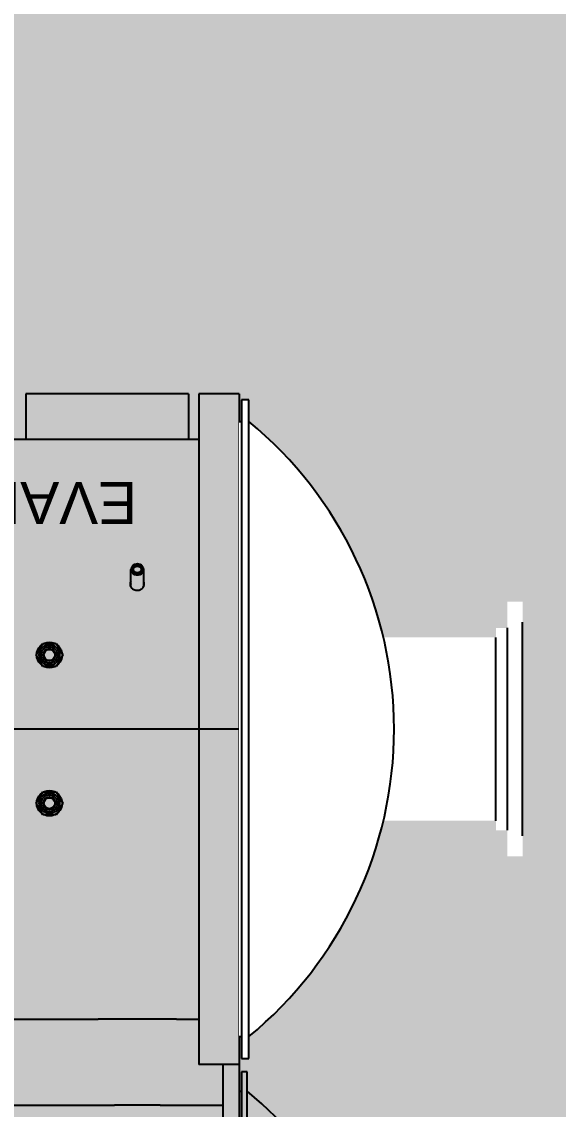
# Model space of a CAD drawing. Extents: x -18489 to 27370, y -8745 to 11880.
# Drawn here: x -16578.4 to -16444.6, y 2060.6 to 2331.6 of the extents above; entities that cross this region are included whole.
import ezdxf

# ---------------------------------------------------------------- set-up
doc = ezdxf.new("R2010")
doc.units = 0
doc.header["$LTSCALE"] = 100
for name, color, linetype in [('188K-SM-03-F10-MECH-EQ-Y2257103$0$0 Xref', 8, 'Continuous'), ('188K-SM-03-F10-MECH-EQ-Y2257103$0$M-EQU-FOUNDATION', 8, 'Continuous'), ('188K-SM-03-F10-MECH-EQ-Y2257103$0$Micron CUP L10 HVAC EQU$0$M-MECH-EQU', 136, 'Continuous'), ('188K-SM-03-F10-MECH-EQ-Y2257103$0$Micron CUP L10 HVAC EQU$0$M-PHASE1 AREA', 252, 'Continuous')]:
    doc.layers.add(name, color=color, linetype=linetype)
doc.styles.add('188K-SM-03-F10-MECH-EQ-Y2257103$0$Micron CUP L10 HVAC EQU$0$Standard', font='arial.ttf')
pattern_1 = [(50, (4473.52, 709.2), (54.6554, -4.78173), [5.715, -62.865]), (355, (4473.52, 709.2), (-10.57303, 57.31705), [4.572, -50.29218]), (100.45144, (4478.076, 708.8), (44.08237, 52.53533), [4.857, -53.42707]), (46.1842, (4473.52, 724.44), (81.32371, -12.6127), [8.5725, -94.2975]), (96.63556, (4480.3, 723.39), (71.22124, 74.22784), [7.2855, -80.14068]), (351.18415, (4473.52, 724.44), (71.22124, 74.22784), [6.858, -75.43792]), (21, (4481.14, 720.63), (45.48432, -30.67956), [5.715, -62.865]), (326, (4481.14, 720.63), (18.54061, 55.25639), [4.572, -50.292]), (71.45144, (4484.93, 718.07), (64.02493, 24.57683), [4.857, -53.42698]), (37.5, (4473.521, 709.2), (0.926581, 25.366512), [0, -49.6824, 0, -51.054, 0, -50.4825]), (7.5, (4473.52, 709.2), (20.0459, 30.054172), [0, -29.1084, 0, -48.5394, 0, -19.2405]), (327.5, (4456.529, 709.2), (40.677179, -1.718623), [0, -19.05, 0, -59.436, 0, -78.867]), (317.5, (4448.91, 709.2), (44.438754, 7.62795), [0, -24.765, 0, -39.4716, 0, -56.007])]

# ---------------------------------------------------------------- blocks, each defined once
blk = doc.blocks.new('188K-SM-03-F10-MECH-EQ-Y2257103$0$Micron CUP L10 HVAC EQU$0$A$C0c53ceb0')
at = {"layer": '188K-SM-03-F10-MECH-EQ-Y2257103$0$Micron CUP L10 HVAC EQU$0$M-PHASE1 AREA'}
for p, q in [((-3936.5276, 13214.65005), (-4342.51661, 13214.65005)), ((-4342.51661, 13214.65005), (-4342.51661, 13101.81891)), ((-3936.5276, 13214.65005), (-3936.5276, 13101.81891)), ((-3911.15329, 13214.65005), (-3911.15329, 11543.4106)), ((-3810.45936, 13214.65005), (-3911.15329, 13214.65005)), ((-3810.45936, 13214.65005), (-3810.45936, 10096.93438)), ((-4459.35079, 13101.81891), (-3911.15329, 13101.81891)), ((-4080.05036, 12734.05633), (-4080.05036, 12776.87372)), ((-4048.33377, 12734.56884), (-4048.33377, 12776.87372)), ((-4316.7635, 12563.83564), (-4299.9415, 12592.38057)), ((-4299.9415, 12592.38057), (-4266.98066, 12592.38057)), ((-4266.98066, 12592.38057), (-4250.15866, 12563.83564)), ((-4299.9415, 12535.29071), (-4316.7635, 12563.83564)), ((-4250.15866, 12563.83564), (-4266.98066, 12535.29071)), ((-4266.98066, 12535.29071), (-4299.9415, 12535.29071)), ((-3683.5878, 12379.03032), (-8809.19869, 12379.03032)), ((-4316.7635, 12194.22501), (-4299.9415, 12222.76994)), ((-4299.9415, 12222.76994), (-4266.98066, 12222.76994)), ((-4266.98066, 12222.76994), (-4250.15866, 12194.22501)), ((-4299.9415, 12165.68008), (-4316.7635, 12194.22501)), ((-4250.15866, 12194.22501), (-4266.98066, 12165.68008)), ((-4266.98066, 12165.68008), (-4299.9415, 12165.68008)), ((-4719.45406, 11656.24174), (-4161.79129, 11656.24174)), ((-3966.59285, 11656.24174), (-4161.79129, 11656.24174)), ((-3966.59285, 11656.24174), (-3911.15329, 11656.24174)), ((-3810.45936, 11543.4106), (-3911.15329, 11543.4106)), ((-3851.0546, 11543.4106), (-3851.0546, 10096.93438)), ((-3790.13513, 11524.46145), (-3804.11637, 11524.46145)), ((-3804.11637, 11524.46145), (-3804.11637, 10115.88267)), ((-3790.13513, 10115.88267), (-3790.13513, 11524.46145)), ((-3810.45995, 11476.28832), (-3804.11637, 11476.28832)), ((-5416.77684, 11441.81762), (-4121.13209, 11441.81762)), ((-4007.25205, 11441.81762), (-4121.13209, 11441.81762)), ((-4007.25205, 11441.81762), (-3851.0546, 11441.81762))]:
    blk.add_line(p, q, dxfattribs=at)
for centre, radius in [((-4283.46108, 12563.83564), 31.71789), ((-4283.46108, 12563.83564), 25.37327), ((-4283.46108, 12563.83564), 20.61578), ((-4283.46108, 12563.83564), 15.85829), ((-4283.46108, 12563.83564), 13.67619), ((-4283.46108, 12194.22501), 31.71789), ((-4283.46108, 12194.22501), 25.37327), ((-4283.46108, 12194.22501), 20.61578), ((-4283.46108, 12194.22501), 15.85829), ((-4283.46108, 12194.22501), 13.67619)]:
    blk.add_circle(centre, radius, dxfattribs=at)
for centre, radius, start, end in [((-4067.36566, 12776.23938), 9.57644, 176.20888376, 177.5215235), ((-4061.01848, 12776.23938), 9.57644, 2.4784765, 3.79111624), ((-4068.93398, 12740.43715), 13.48888, 180.05324986, 193.29407331), ((-4060.72059, 12734.13856), 13.77524, 13.42363065, 25.60772121), ((-4060.44911, 12740.43715), 13.48888, 346.7059267, 359.94675014), ((-4068.11876, 12734.0582), 11.9316, 180.00897902, 186.9636012), ((-4061.43885, 12740.77841), 14.53898, 332.85224405, 334.66286979), ((-4061.01073, 12740.5859), 14.06966, 334.625343, 346.64234337), ((-4283.46108, 12563.83564), 30.4679, 129.92689214, 169.05142826), ((-4283.46108, 12563.83564), 30.4679, 69.65458536, 110.34541464), ((-4283.46108, 12563.83564), 30.4679, 10.94857173, 50.07310786), ((-4283.46108, 12563.83564), 30.4679, 190.96919943, 230.13638244), ((-4283.46108, 12563.83564), 30.4679, 309.86361756, 349.03080056), ((-4283.46108, 12563.83564), 30.4679, 249.62238986, 290.37761014), ((-4283.46108, 12194.22501), 30.4679, 69.62238986, 110.37761014), ((-4283.46108, 12194.22501), 30.4679, 129.86361756, 169.03080056), ((-4283.46108, 12194.22501), 30.4679, 10.96919944, 50.13638244), ((-4283.46108, 12194.22501), 30.4679, 190.94857173, 230.07310786), ((-4283.46108, 12194.22501), 30.4679, 309.92689214, 349.05142826), ((-4283.46108, 12194.22501), 30.4679, 249.65458536, 290.34541464), ((-4323.53241, 10820.17206), 845.57744, 309.10978441, 50.89021559)]:
    blk.add_arc(centre, radius, start, end, dxfattribs=at)
for points, knots in [([(-4048.33377, 12776.87372), (-4048.33377, 12777.77261), (-4048.54127, 12779.58793), (-4049.45936, 12782.19101), (-4050.94524, 12784.58412), (-4052.93744, 12786.67429), (-4055.35754, 12788.3848), (-4059.04637, 12790.08422), (-4064.19207, 12790.95839), (-4069.33777, 12790.08422), (-4073.0266, 12788.3848), (-4075.4467, 12786.67429), (-4077.43889, 12784.58412), (-4078.92478, 12782.19101), (-4079.84286, 12779.58793), (-4080.05036, 12777.77261), (-4080.05036, 12776.87372)], [0, 0, 0, 0, 0.0580893086, 0.1168913136, 0.1769958679, 0.238758498, 0.3022670214, 0.3673470518, 0.5, 0.6326529482, 0.6977329786, 0.761241502, 0.8230041321, 0.8831086864, 0.9419106914, 1, 1, 1, 1]), ([(-4080.05036, 12776.87372), (-4080.05036, 12775.97484), (-4079.84286, 12774.15951), (-4078.92478, 12771.55643), (-4077.43889, 12769.16332), (-4075.4467, 12767.07315), (-4073.0266, 12765.36264), (-4069.33777, 12763.66322), (-4064.19207, 12762.78905), (-4059.04637, 12763.66322), (-4055.35754, 12765.36264), (-4052.93744, 12767.07315), (-4050.94524, 12769.16332), (-4049.45936, 12771.55643), (-4048.54127, 12774.15951), (-4048.33377, 12775.97484), (-4048.33377, 12776.87372)], [0, 0, 0, 0, 0.0580893086, 0.1168913136, 0.1769958679, 0.238758498, 0.3022670214, 0.3673470518, 0.5, 0.6326529482, 0.6977329786, 0.761241502, 0.8230041321, 0.8831086864, 0.9419106914, 1, 1, 1, 1]), ([(-4064.19207, 12787.9156), (-4065.02424, 12787.9156), (-4066.68421, 12787.77485), (-4069.08153, 12787.14795), (-4071.29539, 12786.12855), (-4073.24069, 12784.75338), (-4074.84251, 12783.07286), (-4076.03717, 12781.14881), (-4076.7753, 12779.05592), (-4076.94214, 12777.5964), (-4076.94214, 12776.87372)], [0, 0, 0, 0, 0.1336453813, 0.2660251325, 0.3960593923, 0.5229513315, 0.6463553629, 0.7664463016, 0.8839385107, 1, 1, 1, 1]), ([(-4076.94214, 12776.87372), (-4076.94214, 12776.15104), (-4076.7753, 12774.69152), (-4076.03717, 12772.59863), (-4074.84251, 12770.67458), (-4073.24069, 12768.99406), (-4071.29539, 12767.61889), (-4069.08153, 12766.59949), (-4066.68421, 12765.97259), (-4065.02424, 12765.83184), (-4064.19207, 12765.83184)], [0, 0, 0, 0, 0.1160614893, 0.2335536984, 0.3536446371, 0.4770486685, 0.6039406077, 0.7339748675, 0.8663546187, 1, 1, 1, 1]), ([(-4076.92114, 12776.87256), (-4076.875, 12777.56894), (-4076.62659, 12778.96617), (-4075.80849, 12780.94948), (-4074.57537, 12782.76081), (-4072.97404, 12784.33516), (-4071.06315, 12785.61877), (-4068.91085, 12786.56789), (-4066.59394, 12787.15053), (-4064.99399, 12787.28127), (-4064.19207, 12787.28127)], [0, 0, 0, 0, 0.1159954181, 0.2336863383, 0.3540677851, 0.4777042844, 0.6046749321, 0.7346003294, 0.8667162812, 1, 1, 1, 1]), ([(-4064.19207, 12786.37743), (-4064.90832, 12786.37743), (-4066.33705, 12786.25628), (-4068.40041, 12785.71672), (-4070.30587, 12784.83932), (-4071.98018, 12783.65572), (-4073.35887, 12782.2093), (-4074.38711, 12780.55327), (-4075.02241, 12778.75193), (-4075.16601, 12777.49573), (-4075.16601, 12776.87372)], [0, 0, 0, 0, 0.1336453813, 0.2660251325, 0.3960593923, 0.5229513315, 0.6463553629, 0.7664463016, 0.8839385107, 1, 1, 1, 1]), ([(-4075.16601, 12776.87372), (-4075.16601, 12776.25171), (-4075.02241, 12774.99551), (-4074.38711, 12773.19417), (-4073.35887, 12771.53814), (-4071.98018, 12770.09172), (-4070.30587, 12768.90812), (-4068.40041, 12768.03072), (-4066.33705, 12767.49116), (-4064.90832, 12767.37001), (-4064.19207, 12767.37001)], [0, 0, 0, 0, 0.1160614893, 0.2335536984, 0.3536446371, 0.4770486685, 0.6039406077, 0.7339748675, 0.8663546187, 1, 1, 1, 1]), ([(-4064.19207, 12766.73568), (-4064.90831, 12766.73568), (-4066.33704, 12766.85683), (-4068.40041, 12767.39638), (-4070.30588, 12768.27378), (-4071.98019, 12769.45738), (-4073.35887, 12770.90381), (-4074.38709, 12772.55984), (-4075.02238, 12774.36118), (-4075.16597, 12775.61738), (-4075.16597, 12776.23939)], [0, 0, 0, 0, 0.1336441668, 0.2660257233, 0.3960597497, 0.522951796, 0.6463558338, 0.7664466458, 0.8839386874, 1, 1, 1, 1]), ([(-4073.70704, 12776.87372), (-4073.70704, 12777.41305), (-4073.58255, 12778.50225), (-4073.03167, 12780.06409), (-4072.14016, 12781.49995), (-4070.94486, 12782.75407), (-4069.49278, 12783.78036), (-4067.27949, 12784.80001), (-4064.19207, 12785.32453), (-4061.10465, 12784.80001), (-4058.89136, 12783.78036), (-4057.43928, 12782.75407), (-4056.24398, 12781.49995), (-4055.35246, 12780.06409), (-4054.80158, 12778.50225), (-4054.67709, 12777.41305), (-4054.67709, 12776.87372)], [0, 0, 0, 0, 0.0580896369, 0.1168910495, 0.1769959692, 0.2387584412, 0.3022670424, 0.3673471053, 0.5, 0.6326528947, 0.6977329576, 0.7612415588, 0.8230040308, 0.8831089505, 0.9419103631, 1, 1, 1, 1]), ([(-4054.67709, 12776.87372), (-4054.67709, 12776.33439), (-4054.80158, 12775.24519), (-4055.35246, 12773.68335), (-4056.24398, 12772.24749), (-4057.43928, 12770.99337), (-4058.89136, 12769.96708), (-4061.10465, 12768.94743), (-4064.19207, 12768.42291), (-4067.27949, 12768.94743), (-4069.49278, 12769.96708), (-4070.94486, 12770.99337), (-4072.14016, 12772.24749), (-4073.03167, 12773.68335), (-4073.58255, 12775.24519), (-4073.70704, 12776.33439), (-4073.70704, 12776.87372)], [0, 0, 0, 0, 0.0580896369, 0.1168910495, 0.1769959692, 0.2387584412, 0.3022670424, 0.3673471053, 0.5, 0.6326528947, 0.6977329576, 0.7612415588, 0.8230040308, 0.8831089505, 0.9419103631, 1, 1, 1, 1]), ([(-4051.442, 12776.87372), (-4051.442, 12777.5964), (-4051.60884, 12779.05592), (-4052.34697, 12781.14881), (-4053.54162, 12783.07286), (-4055.14345, 12784.75338), (-4057.08875, 12786.12855), (-4059.30261, 12787.14795), (-4061.69992, 12787.77485), (-4063.35989, 12787.9156), (-4064.19207, 12787.9156)], [0, 0, 0, 0, 0.1160614893, 0.2335536984, 0.3536446371, 0.4770486685, 0.6039406077, 0.7339748675, 0.8663546187, 1, 1, 1, 1]), ([(-4051.46299, 12776.87256), (-4051.50914, 12777.56894), (-4051.75755, 12778.96617), (-4052.57565, 12780.94948), (-4053.80877, 12782.76081), (-4055.4101, 12784.33516), (-4057.32098, 12785.61877), (-4059.47328, 12786.56789), (-4061.7902, 12787.15053), (-4063.39015, 12787.28127), (-4064.19207, 12787.28127)], [0, 0, 0, 0, 0.1159954181, 0.2336863383, 0.3540677851, 0.4777042844, 0.6046749321, 0.7346003294, 0.8667162812, 1, 1, 1, 1]), ([(-4053.21813, 12776.87372), (-4053.21813, 12777.49573), (-4053.36172, 12778.75193), (-4053.99703, 12780.55327), (-4055.02527, 12782.2093), (-4056.40395, 12783.65572), (-4058.07826, 12784.83932), (-4059.98373, 12785.71672), (-4062.04709, 12786.25628), (-4063.47582, 12786.37743), (-4064.19207, 12786.37743)], [0, 0, 0, 0, 0.1160614893, 0.2335536984, 0.3536446371, 0.4770486685, 0.6039406077, 0.7339748675, 0.8663546187, 1, 1, 1, 1]), ([(-4064.19207, 12765.83184), (-4063.35989, 12765.83184), (-4061.69992, 12765.97259), (-4059.30261, 12766.59949), (-4057.08875, 12767.61889), (-4055.14345, 12768.99406), (-4053.54162, 12770.67458), (-4052.34697, 12772.59863), (-4051.60884, 12774.69152), (-4051.442, 12776.15104), (-4051.442, 12776.87372)], [0, 0, 0, 0, 0.1336453813, 0.2660251325, 0.3960593923, 0.5229513315, 0.6463553629, 0.7664463016, 0.8839385107, 1, 1, 1, 1]), ([(-4064.19207, 12767.37001), (-4063.47582, 12767.37001), (-4062.04709, 12767.49116), (-4059.98373, 12768.03072), (-4058.07826, 12768.90812), (-4056.40395, 12770.09172), (-4055.02527, 12771.53814), (-4053.99703, 12773.19417), (-4053.36172, 12774.99551), (-4053.21813, 12776.25171), (-4053.21813, 12776.87372)], [0, 0, 0, 0, 0.1336453813, 0.2660251325, 0.3960593923, 0.5229513315, 0.6463553629, 0.7664463016, 0.8839385107, 1, 1, 1, 1]), ([(-4064.19207, 12766.73568), (-4063.47583, 12766.73568), (-4062.04709, 12766.85683), (-4059.98372, 12767.39638), (-4058.07826, 12768.27378), (-4056.40395, 12769.45738), (-4055.02527, 12770.90381), (-4053.99704, 12772.55984), (-4053.36175, 12774.36118), (-4053.21816, 12775.61738), (-4053.21816, 12776.23939)], [0, 0, 0, 0, 0.1336441668, 0.2660257233, 0.3960597497, 0.522951796, 0.6463558338, 0.7664466458, 0.8839386874, 1, 1, 1, 1]), ([(-4082.06139, 12737.3354), (-4081.23378, 12733.83037), (-4076.35692, 12727.15284), (-4068.60554, 12724.96008), (-4064.69154, 12724.96008)], [0, 0, 0, 0, 0.4792036316, 1, 1, 1, 1]), ([(-4064.69154, 12724.96008), (-4061.36871, 12724.96008), (-4054.80576, 12726.55676), (-4049.92347, 12731.37139), (-4048.50159, 12734.14447)], [0, 0, 0, 0, 0.5160328555, 1, 1, 1, 1])]:
    blk.add_open_spline(points, degree=3, knots=knots, dxfattribs=at)
for points in [[(-4080.08083, 12748.02516), (-4081.54967, 12745.81821), (-4082.42285, 12743.07568), (-4082.42285, 12740.42462)], [(-4080.08083, 12741.8562), (-4080.99226, 12740.48692), (-4081.68134, 12738.93684), (-4082.06139, 12737.33647)], [(-4046.96024, 12740.42462), (-4046.96024, 12742.42059), (-4047.43677, 12744.46069), (-4048.29844, 12746.2611)]]:
    blk.add_open_spline(points, degree=3, dxfattribs=at)
at = {"layer": '188K-SM-03-F10-MECH-EQ-Y2257103$0$Micron CUP L10 HVAC EQU$0$M-PHASE1 AREA', "insert": (-4064.89254, 12890.40954), "char_height": 104.175694, "attachment_point": 1, "rotation": 180, "style": '188K-SM-03-F10-MECH-EQ-Y2257103$0$Micron CUP L10 HVAC EQU$0$Standard'}
blk.add_mtext('EVAPORATOR', dxfattribs=at)
blk.add_wipeout([(-3101.83156, 12112.68239), (-3103.41745, 12112.68239), (-3103.41745, 12061.93376), (-3141.47892, 12061.93376), (-3141.47892, 12126.95544), (-3170.02502, 12126.95544), (-3170.02502, 12150.74385), (-3804.11637, 12150.74385), (-3804.11637, 12607.48146), (-3170.02502, 12607.48146), (-3170.02502, 12631.26987), (-3141.47892, 12631.26987), (-3141.47892, 12696.29155), (-3103.41745, 12696.29155), (-3103.41745, 12645.54292), (-3101.83156, 12645.54292)]).dxf.layer = '188K-SM-03-F10-MECH-EQ-Y2257103$0$Micron CUP L10 HVAC EQU$0$M-PHASE1 AREA'
at = {"layer": '188K-SM-03-F10-MECH-EQ-Y2257103$0$Micron CUP L10 HVAC EQU$0$M-PHASE1 AREA'}
for p, q in [((-3141.47892, 12126.95544), (-3141.47892, 12631.26987)), ((-3103.41745, 12112.68239), (-3103.41745, 12645.54292)), ((-3170.02502, 12150.74385), (-3170.02502, 12607.48146))]:
    blk.add_line(p, q, dxfattribs=at)
blk.add_wipeout([(-3101.83156, 12112.68239), (-3103.41745, 12112.68239), (-3103.41745, 12061.93376), (-3141.47892, 12061.93376), (-3141.47892, 12126.95544), (-3170.02502, 12126.95544), (-3170.02502, 12150.74385), (-3804.11637, 12150.74385), (-3804.11637, 12607.48146), (-3170.02502, 12607.48146), (-3170.02502, 12631.26987), (-3141.47892, 12631.26987), (-3141.47892, 12696.29155), (-3103.41745, 12696.29155), (-3103.41745, 12645.54292), (-3101.83156, 12645.54292)]).dxf.layer = '188K-SM-03-F10-MECH-EQ-Y2257103$0$Micron CUP L10 HVAC EQU$0$M-PHASE1 AREA'
for p, q in [((-3141.47892, 12126.95544), (-3141.47892, 12631.26987)), ((-3103.41745, 12112.68239), (-3103.41745, 12645.54292)), ((-3170.02502, 12150.74385), (-3170.02502, 12607.48146))]:
    blk.add_line(p, q, dxfattribs=at)
blk.add_wipeout([(-3786.12598, 11612.71964), (-3772.84652, 11623.82927), (-3759.76296, 11635.16896), (-3746.8793, 11646.73526), (-3734.19946, 11658.52466), (-3721.72731, 11670.53355), (-3709.46664, 11682.75828), (-3697.42119, 11695.19513), (-3685.59463, 11707.8403), (-3673.99056, 11720.68995), (-3662.61251, 11733.74017), (-3651.46395, 11746.98697), (-3640.54828, 11760.42632), (-3629.86882, 11774.05413), (-3619.42882, 11787.86625), (-3609.23147, 11801.85846), (-3599.27987, 11816.02651), (-3589.57706, 11830.36609), (-3580.12598, 11844.87282), (-3570.92952, 11859.54228), (-3561.99047, 11874.37001), (-3553.31157, 11889.35149), (-3544.89545, 11904.48215), (-3536.74468, 11919.75739), (-3528.86174, 11935.17256), (-3521.24903, 11950.72295), (-3513.90888, 11966.40384), (-3506.84351, 11982.21044), (-3500.05508, 11998.13794), (-3493.54566, 12014.18149), (-3487.31723, 12030.3362), (-3481.37168, 12046.59715), (-3475.71083, 12062.95939), (-3470.33641, 12079.41793), (-3465.25005, 12095.96777), (-3460.45329, 12112.60385), (-3455.94761, 12129.32111), (-3451.73436, 12146.11446), (-3447.81485, 12162.97878), (-3444.19025, 12179.90895), (-3440.86168, 12196.89979), (-3437.83014, 12213.94613), (-3435.09657, 12231.04279), (-3432.66179, 12248.18455), (-3430.52655, 12265.36619), (-3428.69149, 12282.58248), (-3427.15718, 12299.82817), (-3425.92408, 12317.09801), (-3424.99257, 12334.38675), (-3424.36294, 12351.68911), (-3424.03536, 12368.99982), (-3424.00995, 12386.31361), (-3424.28671, 12403.62521), (-3424.86555, 12420.92934), (-3425.74631, 12438.22074), (-3426.92871, 12455.49413), (-3428.41239, 12472.74425), (-3430.1969, 12489.96585), (-3432.2817, 12507.15369), (-3434.66615, 12524.30252), (-3437.34953, 12541.40713), (-3440.33101, 12558.46229), (-3443.60969, 12575.46283), (-3447.18458, 12592.40356), (-3451.05457, 12609.27932), (-3455.2185, 12626.08496), (-3459.67509, 12642.81538), (-3464.423, 12659.46547), (-3469.46076, 12676.03016), (-3474.78685, 12692.50441), (-3480.39964, 12708.8832), (-3486.29742, 12725.16153), (-3492.47841, 12741.33445), (-3498.94071, 12757.39704), (-3505.68235, 12773.3444), (-3512.70129, 12789.17167), (-3519.99539, 12804.87404), (-3527.56242, 12820.44671), (-3535.40007, 12835.88495), (-3543.50597, 12851.18405), (-3551.87763, 12866.33936), (-3560.51252, 12881.34625), (-3569.408, 12896.20015), (-3578.56137, 12910.89655), (-3587.96982, 12925.43095), (-3597.6305, 12939.79895), (-3607.54047, 12953.99615), (-3617.6967, 12968.01824), (-3628.09611, 12981.86094), (-3638.73552, 12995.52004), (-3649.61169, 13008.99138), (-3660.72132, 13022.27085), (-3672.06101, 13035.3544), (-3683.62732, 13048.23806), (-3695.41671, 13060.9179), (-3707.4256, 13073.39005), (-3719.65033, 13085.65072), (-3732.08718, 13097.69617), (-3744.73235, 13109.52273), (-3757.58201, 13121.12681), (-3770.63222, 13132.50486), (-3783.87902, 13143.65341), (-3786.12598, 13145.50567), (-3786.12598, 13199.79401), (-3804.11637, 13199.79401), (-3804.11637, 13145.50567), (-3810.45995, 13145.50567), (-3810.45995, 11612.71964), (-3804.11637, 11612.71964), (-3804.11637, 11558.4313), (-3786.12598, 11558.4313)]).dxf.layer = '188K-SM-03-F10-MECH-EQ-Y2257103$0$Micron CUP L10 HVAC EQU$0$M-PHASE1 AREA'
for p, q in [((-3786.12598, 13199.79401), (-3804.11637, 13199.79401)), ((-3804.11637, 13199.79401), (-3804.11637, 11558.4313)), ((-3786.12598, 11558.4313), (-3786.12598, 13199.79401)), ((-3810.45995, 13145.50567), (-3804.11637, 13145.50567)), ((-3810.45995, 11612.71964), (-3804.11637, 11612.71964)), ((-3804.11637, 11558.4313), (-3786.12598, 11558.4313))]:
    blk.add_line(p, q, dxfattribs=at)
blk.add_arc((-4416.00471, 12379.11266), 992.02089, 309.41590656, 50.58409344, dxfattribs=at)
blk = doc.blocks.new('188K-SM-03-F10-MECH-EQ-Y2257103$0$Micron CUP L10 HVAC EQU')
at = {"layer": '188K-SM-03-F10-MECH-EQ-Y2257103$0$Micron CUP L10 HVAC EQU$0$M-MECH-EQU'}
blk.add_blockref('188K-SM-03-F10-MECH-EQ-Y2257103$0$Micron CUP L10 HVAC EQU$0$A$C0c53ceb0', (-206166.7, 2082.2), dxfattribs=at)
blk = doc.blocks.new('188K-SM-03-F10-MECH-EQ-Y2257103')
at = {"layer": '188K-SM-03-F10-MECH-EQ-Y2257103$0$M-EQU-FOUNDATION'}
h = blk.add_hatch(dxfattribs=at)
h.set_pattern_fill('AR-CONC', color=256, scale=0.3)
h.set_pattern_definition(pattern_1)
h.paths.add_polyline_path([(-17043.15, 4192.46), (-16393.15, 4192.46), (-16393.15, 1372.46), (-17043.15, 1372.46)], flags=16)
h.paths.add_polyline_path([(-17048.15, 4197.46), (-16388.15, 4197.46), (-16388.15, 1367.46), (-17048.15, 1367.46)])
h = blk.add_hatch(dxfattribs=at)
h.set_pattern_fill('AR-CONC', color=256, scale=0.3)
h.set_pattern_definition(pattern_1)
h.paths.add_polyline_path([(-17033.15, 4182.46), (-16403.15, 4182.46), (-16403.15, 1382.46), (-17033.15, 1382.46)])
at = {"layer": '188K-SM-03-F10-MECH-EQ-Y2257103$0$0 Xref', "xscale": 0.1, "yscale": 0.1, "zscale": 0.1}
blk.add_blockref('188K-SM-03-F10-MECH-EQ-Y2257103$0$Micron CUP L10 HVAC EQU', (4473.52, 709.2), dxfattribs=at)

msp = doc.modelspace()

# ---------------------------------------------------------------- block references
msp.add_blockref('188K-SM-03-F10-MECH-EQ-Y2257103', (0, 0))

doc.saveas('drawing.dxf')
